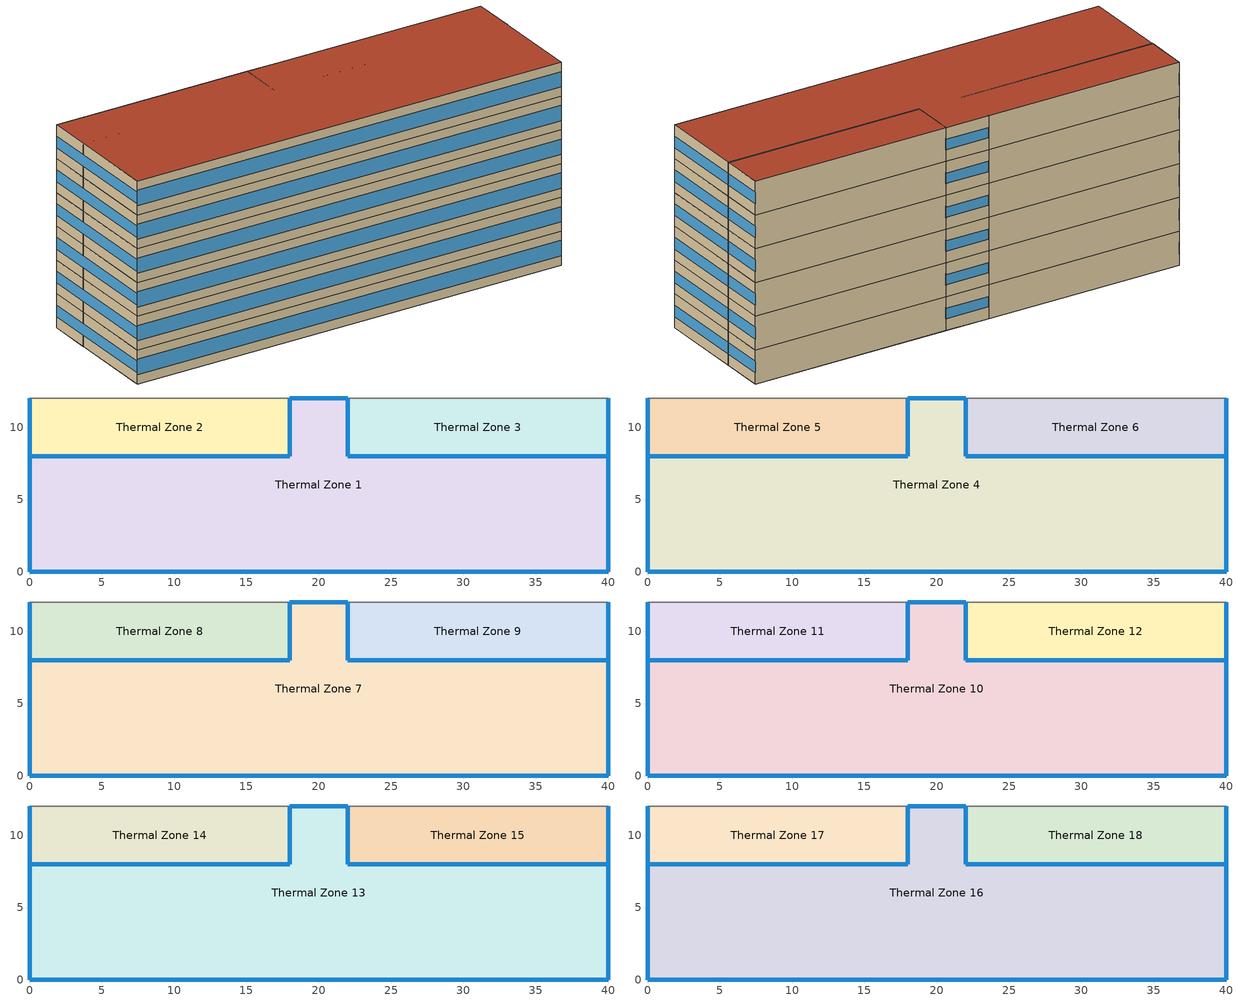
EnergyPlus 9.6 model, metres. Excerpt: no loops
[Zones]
Thermal Zone 1
 floor ground (ExtSlabCarpet): 0,0 40,0 40,12 0,12 z0
 wall outside (Ext Wall): 0,12 0,0 40,0 40,12 / 22,12 18,12 z0:3
 wall to Thermal Zone 2 (Interior Wall): 18,12 0,12 z0:3
 wall to Thermal Zone 3 (Interior Wall): 40,12 22,12 z0:3
 window (Ext Window): 40,0.01 40,11.99 / 0,11.99 0,0.01 z0.98:2.02; 21.99,12 18.01,12 z1.05:1.95; 0.01,0 39.99,0 z0.83:2.18
Thermal Zone 2
 floor ground (ExtSlabCarpet): 0,12 18,12 18,8 0,8 z0
 wall outside (Ext Wall): 18,12 18,8 0,8 0,12 z0:3
 window (Ext Window): 18,12.01 18,7.99 / 0,7.99 0,12.01 z0.98:2.02; 17.99,8 0.01,8 z1.05:1.95
Thermal Zone 3
 floor ground (ExtSlabCarpet): 22,12 40,12 40,8 22,8 z0
 wall outside (Ext Wall): 40,12 40,8 22,8 22,12 z0:3
 window (Ext Window): 40,12.01 40,7.99 / 22,7.99 22,12.01 z0.98:2.02; 39.99,8 22.01,8 z1.05:1.95
Thermal Zone 4
 floor to Thermal Zone 1 (Interior Floor): 0,0 40,0 40,12 0,12 z3
 wall outside (Ext Wall): 0,12 0,0 40,0 40,12 / 22,12 18,12 z3:6
 wall to Thermal Zone 5 (Interior Wall): 18,12 0,12 z3:6
 wall to Thermal Zone 6 (Interior Wall): 40,12 22,12 z3:6
 window (Ext Window): 40,0.01 40,11.99 / 0,11.99 0,0.01 z3.98:5.02; 21.99,12 18.01,12 z4.05:4.95; 0.01,0 39.99,0 z3.83:5.18
Thermal Zone 5
 floor to Thermal Zone 2 (Interior Floor): 0,12 18,12 18,8 0,8 z3
 wall outside (Ext Wall): 18,12 18,8 0,8 0,12 z3:6
 window (Ext Window): 18,12.01 18,7.99 / 0,7.99 0,12.01 z3.98:5.02; 17.99,8 0.01,8 z4.05:4.95
Thermal Zone 6
 floor to Thermal Zone 3 (Interior Floor): 22,12 40,12 40,8 22,8 z3
 wall outside (Ext Wall): 40,12 40,8 22,8 22,12 z3:6
 window (Ext Window): 40,12.01 40,7.99 / 22,7.99 22,12.01 z3.98:5.02; 39.99,8 22.01,8 z4.05:4.95
Thermal Zone 7
 floor to Thermal Zone 4 (Interior Floor): 0,0 40,0 40,12 0,12 z6
 wall outside (Ext Wall): 0,12 0,0 40,0 40,12 / 22,12 18,12 z6:9
 wall to Thermal Zone 8 (Interior Wall): 18,12 0,12 z6:9
 wall to Thermal Zone 9 (Interior Wall): 40,12 22,12 z6:9
 window (Ext Window): 40,0.01 40,11.99 / 0,11.99 0,0.01 z6.98:8.02; 21.99,12 18.01,12 z7.05:7.95; 0.01,0 39.99,0 z6.83:8.18
Thermal Zone 8
 floor to Thermal Zone 5 (Interior Floor): 0,12 18,12 18,8 0,8 z6
 wall outside (Ext Wall): 18,12 18,8 0,8 0,12 z6:9
 window (Ext Window): 18,12.01 18,7.99 / 0,7.99 0,12.01 z6.98:8.02; 17.99,8 0.01,8 z7.05:7.95
Thermal Zone 9
 floor to Thermal Zone 6 (Interior Floor): 22,12 40,12 40,8 22,8 z6
 wall outside (Ext Wall): 40,12 40,8 22,8 22,12 z6:9
 window (Ext Window): 40,12.01 40,7.99 / 22,7.99 22,12.01 z6.98:8.02; 39.99,8 22.01,8 z7.05:7.95
Thermal Zone 10
 floor to Thermal Zone 7 (Interior Floor): 0,0 40,0 40,12 0,12 z9
 wall outside (Ext Wall): 0,12 0,0 40,0 40,12 / 22,12 18,12 z9:12
 wall to Thermal Zone 11 (Interior Wall): 18,12 0,12 z9:12
 wall to Thermal Zone 12 (Interior Wall): 40,12 22,12 z9:12
 window (Ext Window): 40,0.01 40,11.99 / 0,11.99 0,0.01 z9.98:11.02; 21.99,12 18.01,12 z10.05:10.95; 0.01,0 39.99,0 z9.83:11.18
Thermal Zone 11
 floor to Thermal Zone 8 (Interior Floor): 0,12 18,12 18,8 0,8 z9
 wall outside (Ext Wall): 18,12 18,8 0,8 0,12 z9:12
 window (Ext Window): 18,12.01 18,7.99 / 0,7.99 0,12.01 z9.98:11.02; 17.99,8 0.01,8 z10.05:10.95
Thermal Zone 12
 floor to Thermal Zone 9 (Interior Floor): 22,12 40,12 40,8 22,8 z9
 wall outside (Ext Wall): 40,12 40,8 22,8 22,12 z9:12
 window (Ext Window): 40,12.01 40,7.99 / 22,7.99 22,12.01 z9.98:11.02; 39.99,8 22.01,8 z10.05:10.95
Thermal Zone 13
 floor to Thermal Zone 10 (Interior Floor): 0,0 40,0 40,12 0,12 z12
 wall outside (Ext Wall): 0,12 0,0 40,0 40,12 / 22,12 18,12 z12:15
 wall to Thermal Zone 14 (Interior Wall): 18,12 0,12 z12:15
 wall to Thermal Zone 15 (Interior Wall): 40,12 22,12 z12:15
 window (Ext Window): 40,0.01 40,11.99 / 0,11.99 0,0.01 z12.98:14.02; 21.99,12 18.01,12 z13.05:13.95; 0.01,0 39.99,0 z12.83:14.18
Thermal Zone 14
 floor to Thermal Zone 11 (Interior Floor): 0,12 18,12 18,8 0,8 z12
 wall outside (Ext Wall): 18,12 18,8 0,8 0,12 z12:15
 window (Ext Window): 18,12.01 18,7.99 / 0,7.99 0,12.01 z12.98:14.02; 17.99,8 0.01,8 z13.05:13.95
Thermal Zone 15
 floor to Thermal Zone 12 (Interior Floor): 22,12 40,12 40,8 22,8 z12
 wall outside (Ext Wall): 40,12 40,8 22,8 22,12 z12:15
 window (Ext Window): 40,12.01 40,7.99 / 22,7.99 22,12.01 z12.98:14.02; 39.99,8 22.01,8 z13.05:13.95
Thermal Zone 16
 floor to Thermal Zone 13 (Interior Floor): 0,0 40,0 40,12 0,12 z15
 wall outside (Ext Wall): 0,12 0,0 40,0 40,12 / 22,12 18,12 z15:18
 wall to Thermal Zone 17 (Interior Wall): 18,12 0,12 z15:18
 wall to Thermal Zone 18 (Interior Wall): 40,12 22,12 z15:18
 window (Ext Window): 40,0.01 40,11.99 / 0,11.99 0,0.01 z15.98:17.02; 21.99,12 18.01,12 z16.05:16.95; 0.01,0 39.99,0 z15.83:17.18
 roof outside (Ext Roof): 0,0 40,0 40,12 0,12 z18
Thermal Zone 17
 floor to Thermal Zone 14 (Interior Floor): 0,12 18,12 18,8 0,8 z15
 wall outside (Ext Wall): 18,12 18,8 0,8 0,12 z15:18
 window (Ext Window): 18,12.01 18,7.99 / 0,7.99 0,12.01 z15.98:17.02; 17.99,8 0.01,8 z16.05:16.95
 roof outside (Ext Roof): 0,12 18,12 18,8 0,8 z18
Thermal Zone 18
 floor to Thermal Zone 15 (Interior Floor): 22,12 40,12 40,8 22,8 z15
 wall outside (Ext Wall): 40,12 40,8 22,8 22,12 z15:18
 window (Ext Window): 40,12.01 40,7.99 / 22,7.99 22,12.01 z15.98:17.02; 39.99,8 22.01,8 z16.05:16.95
 roof outside (Ext Roof): 22,12 40,12 40,8 22,8 z18
[Building]
Building 1: North Axis {deg}=-0
[Site:Location]
Washington Dc Dulles IntL Ar: Latitude {deg}=38.98; Longitude {deg}=-77.47; Time Zone {hr}=-5; Elevation {m}=82
[SizingPeriod:DesignDay] Month=7; Day of Month=21; Day Type=SummerDesignDay; Daily Dry-Bulb Temperature Range {deltaC}=14.4; Dry-Bulb Temperature Range Modifier Type=DefaultMultipliers; Barometric Pressure {Pa}=86790; Wind Speed {m/s}=5; Wind Direction {deg}=340; Rain Indicator=No; Snow Indicator=No; Daylight Saving Time Indicator=No; Solar Model Indicator=ASHRAETau; ASHRAE Clear Sky Optical Depth for Beam Irradiance (taub)=0.339; ASHRAE Clear Sky Optical Depth for Diffuse Irradiance (taud)=2.366; Begin Environment Reset Mode=FullResetAtBeginEnvironment
Name | Maximum Dry-Bulb Temperature {C} | Humidity Condition Type | Wetbulb or DewPoint at Maximum Dry-Bulb {C} | Enthalpy at Maximum Dry-Bulb {J/kg}
SALT-LAKE-CITY-IAP Ann Clg .4% Condns DB=>MWB | 36.5 | Wetbulb | 17.1
SALT-LAKE-CITY-IAP Ann Clg .4% Condns DP=>MDB | 22.5 | Dewpoint | 15.6
SALT-LAKE-CITY-IAP Ann Clg .4% Condns Enth=>MDB | 30.8 | Enthalpy |  | 59300
SALT-LAKE-CITY-IAP Ann Clg .4% Condns WB=>MDB | 31.2 | Wetbulb | 19
[Material] Thermal Absorptance=0.9
Name | Roughness | Thickness m | Conductivity W/m-K | Density kg/m3 | Specific Heat J/kg-K | Solar Absorptance | Visible Absorptance
wall brick | Smooth | 0.25 | 0.7 | 1800 | 829 | 0.65 | 0.65
roof concrete | MediumRough | 0.2 | 0.5 | 2243 | 837 | 0.65 | 0.65
Wall Insulation [30]; Roof Insulation [30] | MediumRough | 0.1693 | 0.049 | 265 | 836.8 | 0.7 | 0.7
F16 Acoustic tile | MediumSmooth | 0.0191 | 0.06 | 368 | 590 | 0.3 | 0.3
M11 100mm lightweight concrete | MediumRough | 0.1016 | 0.53 | 1280 | 840 | 0.5 | 0.5
MAT-CC05 4 HW CONCRETE | Rough | 0.1016 | 1.311 | 2240 | 836.8 | 0.85 | 0.85
G01a 19mm gypsum board | MediumSmooth | 0.019 | 0.16 | 800 | 1090 | 0.4 | 0.4
[Material:AirGap]
Name | Thermal Resistance m2-K/W
F04 Wall air space resistance | 0.15
F05 Ceiling air space resistance | 0.18
[Material:NoMass]
CP02 CARPET PAD: Roughness=Smooth; Thermal Resistance m2-K/W=0.1; Thermal Absorptance=0.9; Solar Absorptance=0.8; Visible Absorptance=0.8
[WindowMaterial:SimpleGlazingSystem]
Window Material Simple Glazing System: U-Factor W/m2-K=2.8; Solar Heat Gain Coefficient=0.4
[Construction]
Ext Roof: roof concrete, Roof Insulation [30]
Ext Wall: wall brick, Wall Insulation [30]
Ext Window: Window Material Simple Glazing System
ExtSlabCarpet: MAT-CC05 4 HW CONCRETE, CP02 CARPET PAD
Interior Floor: F16 Acoustic tile, F05 Ceiling air space resistance, M11 100mm lightweight concrete
Interior Wall: G01a 19mm gypsum board, F04 Wall air space resistance, G01a 19mm gypsum board
[Zone]
Thermal Zone 1; Thermal Zone 2; Thermal Zone 3: 0, 0, 0, 0, , 1, , , , , , Yes
Thermal Zone 4; Thermal Zone 5; Thermal Zone 6: 0, 0, 0, 3, , 1, , , , , , Yes
Thermal Zone 7; Thermal Zone 8; Thermal Zone 9: 0, 0, 0, 6, , 1, , , , , , Yes
Thermal Zone 10; Thermal Zone 11; Thermal Zone 12: 0, 0, 0, 9, , 1, , , , , , Yes
Thermal Zone 13; Thermal Zone 14; Thermal Zone 15: 0, 0, 0, 12, , 1, , , , , , Yes
Thermal Zone 16; Thermal Zone 17; Thermal Zone 18: 0, 0, 0, 15, , 1, , , , , , Yes
[AvailabilityManager:Scheduled] Schedule=Always On Discrete
VAV with Reheat 1 Availability Manager; Air Loop HVAC Outdoor Air System 1 Availability Manager
[Schedule:Constant]
Always On Discrete: Hourly Value=1
